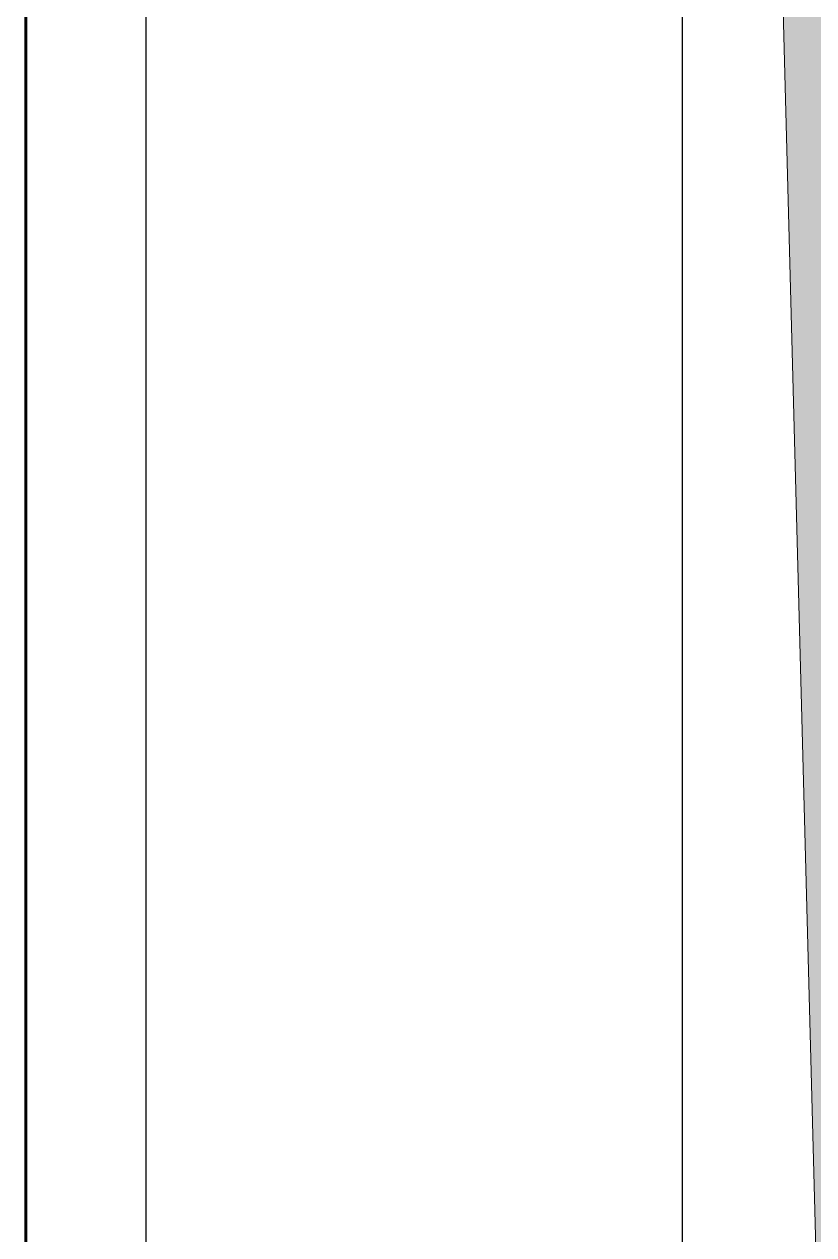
# Model space of a CAD drawing. Header units: inches. Extents: x -24 to 76, y -57 to 19.
# Drawn here: x -3.056 to -2.714, y 11.132 to 11.657 of the extents above; entities that cross this region are included whole.
import ezdxf

# ---------------------------------------------------------------- set-up
doc = ezdxf.new("R2010")
doc.units = ezdxf.units.IN
doc.header["$MEASUREMENT"] = 0
for name, color, linetype, lineweight in [('.ATI-HATCH', 7, 'Continuous', 0), ('G-ANNO-TTLB', 7, 'Continuous', 0), ('TYVEK', 7, 'Continuous', 0)]:
    doc.layers.add(name, color=color, linetype=linetype, lineweight=lineweight)

# ---------------------------------------------------------------- blocks, each defined once
blk = doc.blocks.new('Block_511')
at = {"layer": '.ATI-HATCH', "true_color": 0xcccccc, "transparency": 33554687}
h = blk.add_hatch(color=254, dxfattribs=at)
h.dxf.hatch_style = 2
h.paths.add_polyline_path([(-2.64551, 8.57236), (-2.45225, 8.34893), (-2.66063, 16.45631), (-2.85531, 16.54674)])
at = {"layer": '.ATI-HATCH'}
blk.add_lwpolyline([(-2.64551, 8.57236), (-2.45225, 8.34893), (-2.66063, 16.45631), (-2.85531, 16.54674)], close=True, dxfattribs=at)
at = {"layer": '.ATI-HATCH', "color": 18, "lineweight": 9, "true_color": 0x000000}
blk.add_lwpolyline([(-2.64551, 8.57236), (-2.45225, 8.34893), (-2.66063, 16.45631), (-2.85531, 16.54674)], close=True, dxfattribs=at)
blk = doc.blocks.new('Block_510')
at = {"layer": '.ATI-HATCH'}
blk.add_blockref('Block_511', (0, 0), dxfattribs=at)

msp = doc.modelspace()

# ---------------------------------------------------------------- hatches: boundary and pattern name
at = {"layer": 'G-ANNO-TTLB', "true_color": 0xff00ff, "transparency": 33554687}
h = msp.add_hatch(color=6, dxfattribs=at)
edge = h.paths.add_edge_path()
edge.add_spline(control_points=[(19.91565, -15.06516), (19.91565, -15.06516), (-20.7721, -15.06516), (-20.7721, -15.06516), (-20.7721, -15.06516), (-20.7721, 19.05984), (-20.7721, 19.05984), (-20.7721, 19.05984), (19.91565, 19.05984), (19.91565, 19.05984), (19.91565, 19.05984), (19.91565, -15.06516), (19.91565, -15.06516)], knot_values=[0, 0, 0, 0, 1, 1, 1, 2, 2, 2, 3, 3, 3, 4, 4, 4, 4], degree=3, periodic=0)
edge = h.paths.add_edge_path()
edge.add_spline(control_points=[(-20.6471, 18.93484), (-20.6471, 18.93484), (-20.6471, -14.94016), (-20.6471, -14.94016), (-20.6471, -14.94016), (19.79065, -14.94016), (19.79065, -14.94016), (19.79065, -14.94016), (19.79065, 18.93484), (19.79065, 18.93484), (19.79065, 18.93484), (-20.6471, 18.93484), (-20.6471, 18.93484)], knot_values=[0, 0, 0, 0, 1, 1, 1, 2, 2, 2, 3, 3, 3, 4, 4, 4, 4], degree=3, periodic=0)
edge.add_line((-20.6471, 18.93484), (-20.6471, 18.93484))

# ---------------------------------------------------------------- linework, layer by layer
at = {"layer": 'G-ANNO-TTLB'}
for points in [[(19.91565, -15.06516), (19.91565, -15.06516), (-20.7721, -15.06516), (-20.7721, -15.06516), (-20.7721, -15.06516), (-20.7721, 19.05984), (-20.7721, 19.05984), (-20.7721, 19.05984), (19.91565, 19.05984), (19.91565, 19.05984), (19.91565, 19.05984), (19.91565, -15.06516), (19.91565, -15.06516)], [(-20.6471, 18.93484), (-20.6471, 18.93484), (-20.6471, -14.94016), (-20.6471, -14.94016), (-20.6471, -14.94016), (19.79065, -14.94016), (19.79065, -14.94016), (19.79065, -14.94016), (19.79065, 18.93484), (19.79065, 18.93484), (19.79065, 18.93484), (-20.6471, 18.93484), (-20.6471, 18.93484)]]:
    msp.add_open_spline(points, degree=3, knots=[0, 0, 0, 0, 1, 1, 1, 2, 2, 2, 3, 3, 3, 4, 4, 4, 4], dxfattribs=at)
at = {"layer": 'TYVEK', "color": 18, "lineweight": 60, "true_color": 0x000000}
msp.add_line((-3.05509, 10.34309), (-3.05509, 12.33214), dxfattribs=at)
at = {"layer": 'TYVEK', "color": 33, "lineweight": 25, "true_color": 0xcc9966}
for p, q in [((-3.00295, 12.30198), (-3.00295, 10.37289)), ((-2.77041, 10.33252), (-2.77041, 12.16746))]:
    msp.add_line(p, q, dxfattribs=at)
at = {"layer": 'TYVEK', "color": 18, "lineweight": 25, "true_color": 0x000000}
msp.add_lwpolyline([(-3.05509, 11.08431), (-3.05509, 12.33214), (-1.90815, 11.66865), (-1.90815, 9.82282)], dxfattribs=at)
at = {"layer": 'TYVEK', "color": 33, "lineweight": 25, "true_color": 0xcc9966}
msp.add_lwpolyline([(-2.82371, 11.15169)], dxfattribs=at)

# ---------------------------------------------------------------- block references
at = {"layer": '.ATI-HATCH'}
msp.add_blockref('Block_510', (0, 0), dxfattribs=at)

doc.saveas('drawing.dxf')
